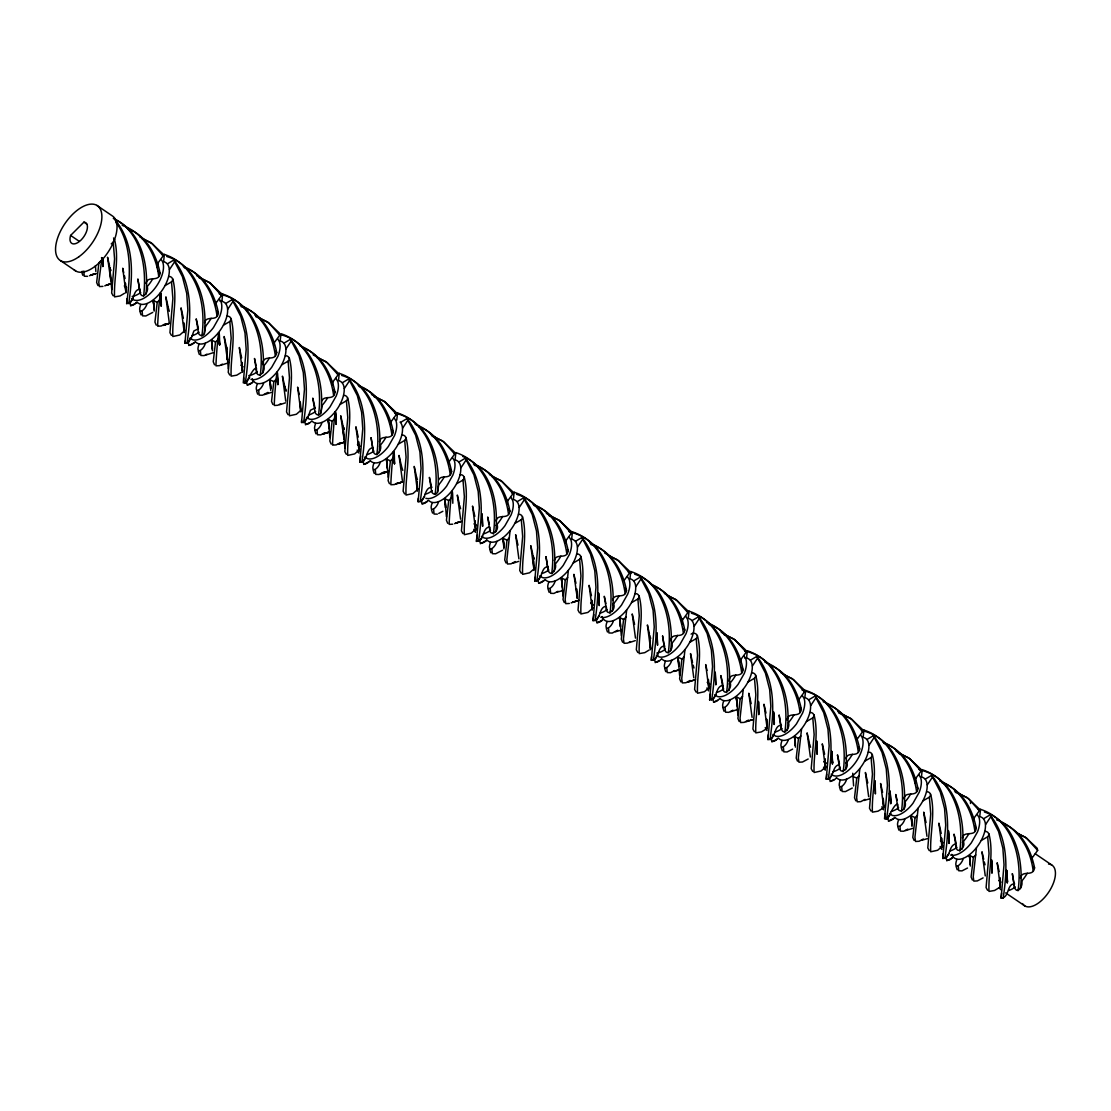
<?xml version="1.0" encoding="UTF-8"?>
<svg xmlns="http://www.w3.org/2000/svg" width="1111" height="1111" viewBox="0 0 1111 1111"><rect width="100%" height="100%" fill="white"/><g stroke="black" fill="none" stroke-linecap="round" stroke-linejoin="round"><path stroke-width="1.5" d="M184.954 341.16L184.954 343.216L187.009 343.202L191.675 337.091L193.883 330.967L198.425 328.717M301.553 420.43L301.553 422.486L303.595 422.472L308.261 416.375L310.469 410.237L315.01 407.987M970.514 803.475L970.514 801.42M140.139 293.151L137.903 279.222L140.139 293.151C142.916 300.401 149.055 291.249 147.263 286.721M262.46 363.561C268.82 370.991 255.252 382.198 256.46 368.255C251.6 366.866 243.434 394.766 243.726 377.865M373.324 451.691L371.088 437.762L373.324 451.691C376.101 458.94 382.24 449.802 380.448 445.261M497.048 524.531C500.033 532.405 487.701 537.877 489.993 527.211M548.223 570.596L545.973 556.667L548.223 570.596C551 577.845 557.139 568.707 555.333 564.166M613.633 603.815C616.522 610.592 605.564 617.438 606.564 607.731M664.809 649.879L662.573 635.95L664.809 649.879C667.586 657.129 673.724 647.977 671.933 643.45M728.83 680.64C735.26 687.362 721.706 699.652 723.178 685.751M781.408 729.149L779.158 715.22L781.408 729.149C784.185 736.399 790.324 727.247 788.532 722.719M846.818 762.354C849.707 769.131 838.749 775.978 839.749 766.284M905.118 801.989C907.326 810.877 896.202 815.377 897.73 804.253C892.855 802.85 884.703 830.75 884.995 813.863M963.418 841.624C966.306 848.401 955.335 855.248 956.349 845.554M1014.593 887.689L1012.357 873.76L1014.593 887.689C1017.37 894.938 1023.509 885.8 1021.717 881.259M146.027 294.026C148.791 266.459 142.291 231.699 114.489 219.242M198.175 327.578L196.203 318.857L198.438 332.786C198.911 335.647 203.049 337.133 204.327 333.661C207.715 304.136 198.744 265.946 166.747 256.488M262.627 373.296C266.654 341.924 255.155 302.22 220.52 294.346L222.686 294.054C255.961 305.011 264.571 344.507 260.196 375.49M315.107 408.306L312.788 398.127L315.038 412.056C315.496 414.931 319.635 416.403 320.926 412.931C324.731 382.198 314.121 342.924 280.319 334.578M379.212 452.566C382.601 423.041 373.643 384.85 341.646 375.407M431.693 487.576L429.388 477.397L431.623 491.326C432.096 494.201 436.234 495.687 437.512 492.201C441.539 460.829 430.054 421.125 395.405 413.25L395.113 413.598M495.812 531.836C498.686 503.852 491.701 468.05 462.759 456.454M554.111 571.471C557.486 541.946 548.528 503.755 516.532 494.312M612.397 611.106C616.438 579.734 604.939 540.043 570.304 532.155L572.457 531.877C605.745 542.835 614.355 582.317 609.967 613.3M670.697 650.74C673.891 621.785 665.67 584.261 634.631 574.179M728.997 690.375C732.385 660.864 723.414 622.66 691.417 613.216M787.296 730.024C791.324 698.652 779.825 658.948 745.189 651.074L744.884 651.421M845.596 769.659C849.623 738.287 838.125 698.583 803.489 690.709L805.642 690.417C838.93 701.374 847.54 740.87 843.152 771.853M903.882 809.294C907.687 778.561 897.091 739.287 863.289 730.941M962.182 848.929C966.209 817.557 954.724 777.853 920.075 769.979L922.241 769.687C955.529 780.644 964.14 820.14 959.751 851.123M1020.481 888.564C1023.675 859.595 1015.454 822.084 984.415 811.988M143.597 296.22C146.999 268.029 141.764 231.782 113.308 218.381M201.896 335.855C206.285 304.872 197.675 265.376 164.386 254.419L162.22 254.711M318.482 415.125C322.87 384.142 314.26 344.646 280.986 333.703L280.18 340.758M376.782 454.76C381.17 423.777 372.56 384.281 339.272 373.338L337.119 373.615M435.081 494.395C439.47 463.412 430.86 423.916 397.571 412.973L395.405 413.25M493.381 534.03C497.77 503.047 489.159 463.565 455.871 452.608L453.705 452.885M551.681 573.665C556.055 542.682 547.445 503.2 514.171 492.242L511.699 492.867M668.266 652.949C672.655 621.952 664.045 582.47 630.756 571.512L628.298 572.137M726.566 692.584C730.955 661.587 722.344 622.104 689.056 611.147L686.89 611.439M784.866 732.218C789.241 701.235 780.63 661.739 747.356 650.782L745.189 651.074M901.452 811.488C905.84 780.505 897.23 741.009 863.941 730.052L861.483 730.691M1018.051 890.758C1022.439 859.775 1013.829 820.279 980.541 809.322L978.374 809.613M140.208 289.388C132.237 288.693 135.042 303.65 126.654 303.581C130.195 276.306 132.903 246.198 116.197 222.381L116.002 222.797M184.954 343.216L187.87 309.913L186.704 293.29L182.44 276.708L173.816 260.043L167.483 263.807M243.253 382.851L246.17 349.548L245.003 332.925L240.74 316.343L232.116 299.678L225.783 303.442M301.553 422.486L304.47 389.183L303.303 372.56L299.04 355.978L290.415 339.313L284.083 343.077M373.393 447.941C365.422 447.247 368.227 462.19 359.839 462.12L362.755 428.818L361.603 412.195L357.339 395.613L348.715 378.948L342.382 382.712M431.61 487.271C423.402 487.771 426.61 501.589 418.139 501.755L421.055 468.453L419.902 451.83L415.625 435.248L407.001 418.583L400.668 422.347M489.284 526.947C481.757 528.294 484.715 541.196 476.438 541.39L479.355 508.088L478.188 491.465L473.925 474.883L465.301 458.218L458.968 461.982M548.292 566.846C540.307 566.152 543.126 581.109 534.738 581.039L537.655 547.723L536.488 531.1L532.225 514.518L523.6 497.853L517.268 501.63M605.884 606.217C598.357 607.564 601.301 620.466 593.038 620.674L595.954 587.358L594.788 570.735L590.524 554.167L581.9 537.502L575.567 541.265M664.878 646.116C656.907 645.422 659.712 660.378 651.324 660.309L654.24 626.993L653.087 610.37L648.81 593.802L640.186 577.137L633.867 580.9M722.83 685.348C714.901 686.459 718.025 699.68 709.623 699.944L712.54 666.628L711.373 650.018L707.11 633.437L698.486 616.772L692.153 620.535M781.477 725.386C773.492 724.691 776.311 739.648 767.923 739.579L770.84 706.263L769.673 689.653L765.41 673.072L756.785 656.407L750.453 660.17M839.43 764.618C831.5 765.729 834.611 778.95 826.223 779.214L829.139 745.912L827.973 729.288L823.709 712.707L815.085 696.041L808.752 699.805M884.509 818.849L887.425 785.546L886.272 768.923L881.995 752.341L873.385 735.676L867.052 739.44M956.015 843.888C948.1 845.013 951.21 858.234 942.808 858.484L945.725 825.181L944.572 808.558L940.295 791.976L931.671 775.311L925.338 779.075M1014.662 883.939C1006.691 883.231 1009.496 898.188 1001.108 898.119L1004.025 864.816L1002.858 848.193L998.595 831.611L989.97 814.946L983.638 818.71M101.934 257.988L98.782 282.277L99.393 286.569L102.92 286.374M160.512 293.887L161.137 306.233L160.401 293.318L161.289 305.497C161.262 269.709 157.373 323.648 157.693 326.203L161.22 326.009L165.497 323.745M218.7 332.953L219.589 345.132C219.561 309.358 215.673 363.283 215.992 365.838L219.52 365.644L222.367 364.144M277 372.588L277.875 384.767C277.861 348.993 273.959 402.918 274.292 405.473L277.819 405.279L280.666 403.779M335.286 412.223L336.175 424.402C336.161 388.628 332.258 442.553 332.578 445.108L336.105 444.928L340.397 442.664M393.586 451.858L394.474 464.037C394.447 428.263 390.558 482.188 390.878 484.743L394.405 484.563L397.266 483.049M452.816 503.255C452.635 467.912 448.9 522.42 449.177 524.378L452.705 524.198M510.074 530.836L506.852 559.736L507.477 564.013L511.004 563.832L515.282 561.569M568.36 570.471L565.152 599.371L565.763 603.662L569.304 603.467M626.66 610.106L623.452 639.006L624.063 643.297L627.59 643.102L630.451 641.589M684.959 649.741L681.737 678.64L682.362 682.932L685.89 682.737L690.167 680.474M743.259 689.375L740.037 718.275L740.662 722.567L744.189 722.372L748.467 720.109M801.545 729.01L798.337 757.91L798.948 762.202L802.489 762.007L808.197 758.994M859.845 768.645L856.637 797.545L857.248 801.836L860.775 801.642L865.066 799.378M918.144 808.28L914.936 837.18L915.547 841.471L919.075 841.277L923.352 839.013M976.444 847.915L973.222 876.815L973.847 881.106L977.374 880.912L983.082 877.898M128.709 303.567C132.945 275.5 134.612 243.726 115.516 220.409L115.211 220.492M187.009 343.202C191.245 315.135 192.911 283.361 173.816 260.043M245.295 382.837C249.544 354.77 251.211 322.995 232.116 299.678M303.595 422.472C307.844 394.419 309.497 362.63 290.415 339.313M361.894 462.107C366.13 434.054 367.797 402.265 348.715 378.948M420.194 501.741C424.43 473.689 426.096 441.914 407.001 418.583M478.494 541.376C482.73 513.324 484.396 481.549 465.301 458.218M536.78 581.011C541.029 552.959 542.696 521.184 523.6 497.853M595.079 620.66C599.329 592.594 600.982 560.819 581.9 537.502M653.379 660.295C657.615 632.228 659.281 600.454 640.186 577.137M711.679 699.93C715.915 671.863 717.581 640.089 698.486 616.772M769.965 739.565C774.214 711.498 775.881 679.724 756.785 656.407M828.264 779.2C832.514 751.133 834.167 719.359 815.085 696.041M886.564 818.835C890.8 790.768 892.466 758.994 873.385 735.676M944.864 858.47C949.1 830.403 950.766 798.628 931.671 775.311M1003.164 898.105C1007.399 870.038 1009.066 838.263 989.97 814.946M418.333 498.131L418.139 501.755M534.919 577.401L534.738 581.039M651.518 656.684L651.324 660.309M101.309 260.377L98.921 262.751L96.643 282.472L97.949 285.527M159.609 300.012L157.22 302.386L154.943 322.107L156.248 325.162M217.895 339.647L215.52 342.021L213.243 361.742L214.534 364.797M276.195 379.282L273.82 381.67L271.542 401.377L272.834 404.432M334.494 418.916L332.106 421.305L329.842 441.025L331.134 444.067M392.794 458.565L390.405 460.94L388.128 480.66L389.433 483.702M451.094 498.2L448.705 500.575L446.428 520.295L447.719 523.337M509.38 537.835L507.005 540.21L504.727 559.93L506.019 562.971M567.679 577.47L565.305 579.845L563.027 599.565L564.319 602.606M625.979 617.105L623.59 619.48L621.313 639.2L622.618 642.255M684.279 656.74L681.89 659.115L679.613 678.835L680.918 681.89M742.565 696.375L740.19 698.75L737.912 718.47L739.204 721.525M800.864 736.01L798.49 738.384L796.212 758.105L797.504 761.16M859.164 775.645L856.775 778.019L854.512 797.74L855.803 800.795M917.464 815.28L915.075 817.654L912.798 837.375L914.103 840.43M975.764 854.914L973.375 857.303L971.097 877.01L972.389 880.065M127.14 298.595L126.654 303.581M768.395 734.593L767.923 739.579M826.695 774.228L826.223 779.214M943.295 853.498L942.808 858.484M1001.594 893.133L1001.108 898.119M360.658 456.052L359.839 462.12M477.244 535.321L476.438 541.39M593.843 614.591L593.038 620.674M710.429 693.861L709.623 699.944M670.488 640.672C671.877 631.381 683.237 639.839 684.793 630.09C681.154 611.592 670.961 591.941 652.199 585.4M787.074 719.942C788.463 710.651 799.823 719.109 801.378 709.36C797.781 691.417 788.241 672.252 770.284 665.295M204.327 333.661L205.563 326.356M320.926 412.931L322.148 405.626M437.512 492.201L438.748 484.896M147.083 303.622C145.097 310.761 136.681 315.705 140.75 304.456M205.382 343.257C203.396 350.396 194.981 355.339 199.05 344.091M263.668 382.892C261.682 390.03 253.266 394.974 257.349 383.726M321.968 422.527C319.982 429.665 311.566 434.609 315.635 423.36M380.268 462.176C378.282 469.3 369.866 474.244 373.935 463.009M438.567 501.811C436.581 508.935 428.166 513.893 432.235 502.644M496.867 541.446C494.881 548.57 486.465 553.528 490.534 542.279M555.153 581.081C553.167 588.205 544.751 593.163 548.82 581.914M613.453 620.716C611.467 627.84 603.051 632.798 607.12 621.549M671.752 660.351C669.766 667.475 661.351 672.433 665.42 661.184M730.052 699.986C728.066 707.11 719.65 712.068 723.719 700.819M788.338 739.62C786.352 746.759 777.936 751.703 782.019 740.454M846.638 779.255C844.652 786.394 836.236 791.338 840.305 780.089M904.937 818.89C902.951 826.028 894.536 830.972 898.605 819.724M963.237 858.525C961.251 865.663 952.835 870.607 956.904 859.358M113.141 295.762L111.656 293.04L114.586 258.932L113.225 242.254L114.433 239.171L113.544 237.976M171.441 335.397L169.941 332.675L172.885 298.567L171.525 281.888C174.26 279.514 171.622 276.028 168.747 276.528M229.727 375.032L228.241 372.31L231.171 338.202L229.824 321.523C232.56 319.149 229.921 315.663 227.033 316.163M288.027 414.667L286.541 411.945L289.471 377.837L288.124 361.158C290.86 358.797 288.221 355.298 285.333 355.798M346.326 454.302L344.841 451.58L347.771 417.472L346.424 400.793C349.16 398.432 346.521 394.933 343.632 395.433M404.626 493.937L403.126 491.215L406.07 457.107L404.71 440.428C407.445 438.067 404.807 434.568 401.932 435.068M462.912 533.572L461.426 530.85L464.37 496.742L463.009 480.063C465.745 477.702 463.106 474.203 460.218 474.703M521.212 573.207L519.726 570.499L522.656 536.391L521.309 519.698C524.045 517.337 521.406 513.837 518.518 514.337M579.511 612.855L578.026 610.133L580.956 576.026L579.609 559.333C582.345 556.972 579.706 553.472 576.817 553.972M637.811 652.49L636.325 649.768L639.256 615.661L637.895 598.982C640.63 596.607 638.006 593.107 635.117 593.607M696.111 692.125L694.611 689.403L697.555 655.296L696.194 638.617C699.888 635.117 693.986 631.367 691.111 634.131M754.397 731.76L752.911 729.038L755.841 694.93L754.494 678.252C757.23 675.877 754.591 672.377 751.703 672.877M812.697 771.395L811.211 768.673L814.141 734.565L812.794 717.887C815.53 715.512 812.891 712.012 810.002 712.512M870.996 811.03L869.51 808.308L872.441 774.2L871.093 757.521C873.829 755.147 871.191 751.661 868.302 752.147M929.296 850.665L927.796 847.943L930.74 813.835L929.379 797.156C932.115 794.782 929.476 791.296 926.602 791.796M987.582 890.3L986.096 887.578L989.026 853.47L987.679 836.791C990.415 834.417 987.776 830.931 984.888 831.431M163.595 261.488L164.386 254.419M221.894 301.123L222.686 294.054M338.48 380.393L339.272 373.338M396.78 420.027L397.571 412.973M455.079 459.662L455.871 452.608M513.379 499.297L514.171 492.242M571.665 538.946L572.457 531.877M629.965 578.581L630.756 571.512M688.264 618.216L689.056 611.147M746.564 657.851L747.356 650.782M804.85 697.486L805.642 690.417M863.15 737.121L863.941 730.052M921.45 776.756L922.241 769.687M979.749 816.391L980.541 809.322M145.958 283.486C147.68 274.834 158.637 282.999 160.123 273.362C156.484 254.877 146.291 235.226 127.529 228.672M204.549 322.676C206.41 314.691 217.062 322.468 218.423 312.996C214.77 293.915 203.855 273.917 184.329 267.682M262.849 362.325C264.71 354.326 275.347 362.103 276.708 352.631C273.07 332.925 261.377 312.677 241.143 306.692M322.051 400.696C324.315 394.794 333.967 401.085 335.008 392.266C331.384 373.782 321.19 354.131 302.414 347.576M379.434 441.595C381.295 433.596 391.947 441.386 393.308 431.901C389.655 412.82 378.74 392.822 359.228 386.586M438.651 479.966C440.914 474.064 450.552 480.355 451.608 471.536C447.969 453.052 437.776 433.401 419.014 426.86M496.034 520.865C497.895 512.865 508.532 520.656 509.907 511.171C506.255 491.465 494.562 471.217 474.328 465.231M554.32 560.5C556.18 552.5 566.832 560.291 568.193 550.82C564.555 531.738 553.639 511.727 534.113 505.505M612.619 600.134C614.48 592.135 625.132 599.926 626.493 590.455C622.84 570.735 611.147 550.487 590.913 544.501M729.219 679.404C731.08 671.419 741.731 679.196 743.092 669.725C739.44 650.643 728.524 630.631 708.999 624.41M845.804 758.674C847.665 750.689 858.317 758.466 859.678 748.995C856.053 730.51 845.86 710.859 827.084 704.305M903.812 798.753C905.534 790.102 916.492 798.267 917.978 788.629C914.325 769.548 903.41 749.55 883.898 743.315M962.404 837.944C964.265 829.959 974.916 837.736 976.277 828.264C972.625 809.183 961.709 789.185 942.184 782.949M1020.412 878.023C1022.134 869.371 1033.091 877.537 1034.563 867.899C1030.939 849.415 1020.745 829.764 1001.983 823.209M174.496 262.015L169.469 269.584M232.796 301.65L227.769 309.219M291.082 341.285L286.055 348.868M349.382 380.92L344.354 388.503M407.681 420.569L402.654 428.138M465.981 460.204L460.954 467.773M524.281 499.839L519.254 507.408M582.567 539.474L577.539 547.043M640.866 579.109L635.839 586.677M699.166 618.744L694.139 626.312M757.466 658.379L752.439 665.947M815.752 698.014L810.724 705.582M874.051 737.648L869.024 745.217M932.351 777.283L927.324 784.852M990.651 816.918L985.624 824.487M142.097 238.671L150.943 242.629L162.72 253.683L163.192 255.863L157.845 263.196M198.925 277.639L209.243 282.277L221.02 293.318L221.492 295.498L216.145 302.831M255.738 316.607L267.543 321.912L279.319 332.967L279.778 335.133L274.431 342.466M316.982 357.575L325.842 361.547L337.619 372.602L338.077 374.768L332.731 382.101M373.81 396.544L384.142 401.182L395.905 412.237L396.377 414.403L391.03 421.736M432.11 436.179L442.428 440.817L454.205 451.871L454.677 454.038L449.33 461.371M491.881 476.48L500.728 480.452L512.504 491.506L512.976 493.673L507.616 501.005M548.695 515.448L559.027 520.087L570.804 531.141L571.262 533.322L565.916 540.64M609.953 556.417L617.327 559.722L629.104 570.776L629.562 572.957L624.215 580.289M666.767 595.385L675.613 599.357L687.39 610.411L687.862 612.592L682.515 619.924M723.594 634.367L733.913 638.992L745.689 650.046L746.161 652.226L740.815 659.559M784.838 675.321L792.212 678.627L803.989 689.681L804.447 691.861L799.101 699.194M838.708 712.97L850.512 718.262L862.289 729.316L862.747 731.496L857.4 738.829M898.48 753.272L908.812 757.896L920.575 768.951L921.047 771.131L915.7 778.464M955.293 792.24L967.098 797.545L978.874 808.586L979.346 810.766L974 818.099M1016.551 833.208L1025.397 837.18L1037.174 848.235L1037.646 850.401L1032.286 857.734M481.952 537.543C476.3 543.668 483.132 544.904 486.632 539.96M831.736 775.367C826.07 781.491 832.903 782.727 836.416 777.769M133.112 298.387C126.987 304.956 131.279 308.358 136.861 302.136M191.411 338.022C185.273 344.591 189.564 347.993 195.147 341.771M249.711 377.657C243.573 384.225 247.864 387.628 253.447 381.406M308.011 417.292C301.873 423.86 306.164 427.263 311.747 421.041M366.297 456.927C360.172 463.495 364.464 466.898 370.046 460.69M424.596 496.561C418.472 503.13 422.749 506.533 428.346 500.325M541.196 575.831C535.058 582.4 539.349 585.803 544.932 579.595M599.496 615.466C593.357 622.035 597.649 625.437 603.231 619.23M657.781 655.101C651.657 661.67 655.948 665.072 661.531 658.865M716.081 694.736C709.943 701.319 714.234 704.707 719.817 698.5M774.381 734.371C768.243 740.954 772.534 744.342 778.117 738.135M890.966 813.655C884.842 820.224 889.133 823.626 894.716 817.404M949.266 853.29C943.142 859.858 947.419 863.261 953.016 857.039M81.617 271.584L84.13 271.251M185.065 330.384L179.788 334.994L172.83 336.522C172.052 317.496 177.802 297.929 172.733 278.805M301.65 409.653L296.387 414.264L289.416 415.792C288.638 396.78 294.401 377.198 289.332 358.075M359.95 449.288L354.673 453.899L347.715 455.427C346.938 436.415 352.701 416.833 347.618 397.71M418.25 488.923L412.973 493.534L406.015 495.062C405.237 476.05 410.987 456.468 405.918 437.359M476.536 528.558L471.272 533.169L464.315 534.71C463.537 515.685 469.286 496.103 464.217 476.994M534.835 568.193L529.572 572.804L522.601 574.345C521.823 555.319 527.586 535.752 522.517 516.629M593.135 607.828L587.872 612.439L580.9 613.98C580.123 594.954 585.886 575.387 580.817 556.264M709.721 687.098L704.457 691.722L697.5 693.25C696.722 674.224 702.471 654.657 697.402 635.534M826.32 766.382L821.057 770.992L814.085 772.52C813.308 753.494 819.071 733.927 814.002 714.804M942.92 845.652L937.642 850.262L930.685 851.79C929.907 832.764 935.656 813.196 930.587 794.073M83.922 222.144A12.457 6.291 -55.8 0 1 86.144 232.505A12.457 6.291 -55.8 0 1 74.798 243.823A12.457 6.291 -55.8 0 1 70.604 235.435L83.922 222.144L86.755 224.075M124.543 293.262L120.127 295.929L114.53 296.887C113.753 277.861 119.502 258.294 114.433 239.171M241.143 372.532L236.726 375.199L231.13 376.157C230.352 357.145 236.101 337.563 231.032 318.44M649.213 649.991L644.797 652.643L639.2 653.615C638.422 634.589 644.172 615.022 639.103 595.899M765.812 729.26L761.396 731.913L755.799 732.885C755.022 713.859 760.771 694.292 755.702 675.169M882.398 808.53L877.996 811.197L872.385 812.155C871.607 793.129 877.371 773.562 872.288 754.438M998.997 887.8L994.581 890.466L988.984 891.425C988.207 872.413 993.956 852.831 988.887 833.708M113.225 242.254L111.239 243.837M171.525 281.888L165.206 285.527M229.824 321.523L223.505 325.162M288.124 361.158L281.805 364.797M346.424 400.793L340.105 404.446M404.71 440.428L398.391 444.081M463.009 480.063L456.69 483.716M521.309 519.698L514.99 523.35M579.609 559.333L573.29 562.985M637.895 598.982L631.59 602.62M696.194 638.617L689.875 642.255M754.494 678.252L748.175 681.89M812.794 717.887L806.475 721.525M871.093 757.521L864.775 761.16M929.379 797.156L923.06 800.795M987.679 836.791L981.36 840.43M152.735 312.413L145.86 315.968L142.569 315.857L142.125 311.233M206.91 354.187L204.16 355.603L200.869 355.492L200.424 350.868M267.945 392.391L262.46 395.238L259.169 395.127L258.71 390.516M324.87 432.735L320.76 434.873L317.468 434.762L317.01 430.151M384.545 471.661L379.045 474.508L375.754 474.411L375.31 469.786M438.72 513.435L442.845 511.296M502.505 550.223L495.645 553.778L492.354 553.681L491.895 549.056M558.055 591.288L553.945 593.427L550.653 593.316L550.195 588.691M617.73 630.215L612.244 633.062L608.939 632.951L608.495 628.326M674.655 670.558L670.53 672.697L667.239 672.586L666.794 667.961M732.954 710.193L728.83 712.332L725.539 712.22L725.094 707.596M792.615 749.12L787.13 751.966L783.838 751.855L783.38 747.231M852.29 788.046L845.429 791.601L842.138 791.49L841.68 786.866M907.84 829.098L903.715 831.236L900.424 831.125L899.979 826.501M967.514 868.024L962.015 870.871L958.724 870.76L958.279 866.136M130.529 305.9L137.125 302.567M188.828 345.535L194.106 342.868M247.114 385.17L252.391 382.503M305.414 424.819L309.372 422.805M363.714 464.454L368.991 461.773M422.013 504.088L427.291 501.408M480.299 543.723L486.91 540.377M538.599 583.358L543.876 580.678M596.899 622.993L602.176 620.313M655.198 662.628L659.156 660.628M713.498 702.263L717.456 700.263M771.784 741.898L777.061 739.232M830.084 781.533L834.042 779.533M888.383 821.168L893.661 818.501M946.683 860.803L951.96 858.136M104.781 285.833L111.031 283.68M163.081 325.467L169.33 323.315M221.367 365.102L228.699 362.755M279.666 404.737L285.499 402.821M337.966 444.372L344.216 442.234L339.341 443.761M396.266 484.007L402.515 481.868M454.566 523.642L460.815 521.503M512.851 563.277L518.684 561.361M571.151 602.912L578.97 600.232M629.451 642.547L635.284 640.63M687.751 682.182L695.555 679.515M746.037 721.817L752.3 719.678M89.449 275.709L95.518 273.695M206.035 354.978L213.201 352.715M264.335 394.613L271.487 392.35M322.634 434.248L328.703 432.235M380.92 473.883L388.517 471.37M730.705 711.707L737.871 709.443M905.59 830.611L912.756 828.348M110.989 283.666L106.156 285.208L112.1 283.486M169.275 323.301L164.442 324.843L168.914 323.551M402.46 481.841L397.627 483.396L402.099 482.091M460.759 521.476L455.927 523.031L461.884 521.295M577.359 600.745L572.526 602.301L578.47 600.565M95.477 273.653L90.824 275.042L96.601 273.445M328.662 432.207L324.009 433.596L329.786 431.998M386.961 471.842L382.309 473.23L388.086 471.633M680.001 669.558L673.794 671.405L679.571 669.808M689.112 681.571L695.069 679.835M747.411 721.206L753.369 719.47M864.011 800.475L869.955 798.753M922.297 840.11L928.254 838.388M219.186 293.804L221.02 293.318M568.971 531.627L570.804 531.141M557.194 592.135L562.971 590.538M615.494 631.77L621.271 630.173M802.156 690.167L803.989 689.681M918.741 769.437L920.575 768.951M87.561 276.333L84.269 276.222L83.825 271.598M437.345 514.143L434.054 514.046L433.609 509.421M157.22 302.386C149.832 298.567 154.707 301.65 154.082 309.608L153.415 300.289L154.137 311.149M215.52 342.021C208.132 338.202 213.006 341.285 212.382 349.243L211.715 339.924L212.437 350.784M273.82 381.67C266.418 377.837 271.306 380.92 270.681 388.878L270.001 379.559L270.737 390.419M332.106 421.305C324.718 417.472 329.606 420.555 328.981 428.513L328.3 419.194L329.828 437.526M390.405 460.94C383.017 457.107 387.906 460.204 387.267 468.148L386.6 458.829L388.128 477.161M448.705 500.575C441.317 496.742 446.191 499.839 445.567 507.783L444.9 498.464L446.414 516.796M507.005 540.21C499.603 536.377 504.491 539.474 503.866 547.417L503.186 538.099L503.922 548.959M565.305 579.845C557.903 576.012 562.791 579.109 562.166 587.052L561.486 577.748L563.013 596.065M623.59 619.48C616.202 615.661 621.091 618.744 620.452 626.687L619.785 617.383L621.313 635.7M681.89 659.115C674.502 655.296 679.376 658.379 678.752 666.322L678.085 657.018L679.613 675.335M740.19 698.75C732.802 694.93 737.676 698.014 737.051 705.957L736.385 696.653L737.898 714.984M798.49 738.384C791.088 734.565 795.976 737.648 795.351 745.592L794.671 736.287L795.407 747.134M856.775 778.019L853.637 776.881L852.706 773.256M915.075 817.654C907.687 813.835 912.575 816.918 911.937 824.876L911.27 815.557L912.006 826.417M973.375 857.303C965.987 853.47 970.861 856.553 970.236 864.511L969.57 855.192L970.292 866.052M628.59 571.804L631.617 572.984M122.196 225.339C143.819 232.907 156.109 254.627 158.734 276.458M183.343 266.473C203.702 274.167 214.298 295.595 217.034 316.093M240.212 305.358C261.224 312.969 272.653 334.564 275.32 355.728M299.928 345.757C320.287 353.437 330.897 374.865 333.619 395.363M358.228 385.392C378.587 393.072 389.197 414.5 391.919 434.998M415.097 424.277C436.109 431.873 447.539 453.469 450.219 474.633M473.397 463.912C494.409 471.508 505.838 493.117 508.505 514.268M533.113 504.297C553.472 511.99 564.082 533.405 566.804 553.903M589.997 543.182C611.008 550.792 622.424 572.387 625.104 593.538M651.143 584.317C670.794 592.135 680.64 613.314 683.404 633.173M706.582 622.452C727.594 630.062 739.023 651.657 741.704 672.808M764.882 662.087C785.894 669.697 797.323 691.292 799.989 712.443M823.182 701.721C844.193 709.332 855.609 730.927 858.289 752.078M882.898 742.106C903.257 749.8 913.867 771.228 916.589 791.726M939.767 780.991C960.779 788.602 972.208 810.197 974.889 831.361M996.636 819.876C1018.273 827.445 1030.564 849.165 1033.174 870.996M139.694 236.699L152.346 243.767L163.192 255.863M196.578 275.556L210.632 283.402L221.492 295.498M254.877 315.191L268.931 323.037L279.778 335.133M313.177 354.826L327.231 362.672L338.077 374.768M371.477 394.461L385.531 402.307L396.377 414.403M431.179 434.873L443.831 441.942L454.677 454.038M489.465 474.508L502.116 481.577L512.976 493.673M546.362 513.365L560.416 521.212L571.262 533.322M604.662 553L618.716 560.847L629.562 572.957M664.364 593.427L677.016 600.482L687.862 612.592M721.247 632.27L735.301 640.117L746.161 652.226M780.95 672.697L793.601 679.751L804.447 691.861M837.847 711.54L851.901 719.4L862.747 731.496M896.146 751.175L910.201 759.035L921.047 771.131M954.432 790.824L968.5 798.67L979.346 810.766M1015.551 832.028L1026.786 838.305L1037.646 850.401M189.898 338.105L192.689 339.772A24.498 12.374 -55.8 0 0 213.437 327.606L219.631 316.677A24.498 12.374 -55.8 0 0 221.158 302.164L219.381 299.178M306.497 417.375L309.275 419.041A24.511 12.374 -55.8 0 0 330.036 406.876L336.23 395.947A24.511 12.374 -55.8 0 0 337.744 381.434L335.966 378.448M364.797 457.024L367.574 458.676A24.498 12.374 -55.8 0 0 388.336 446.511L394.516 435.581A24.498 12.374 -55.8 0 0 396.044 421.069L394.266 418.097M481.382 536.294L484.16 537.946A24.498 12.374 -55.8 0 0 504.922 525.781L511.116 514.851A24.498 12.374 -55.8 0 0 512.629 500.339L510.866 497.367M539.682 575.929L542.46 577.581A24.498 12.374 -55.8 0 0 563.221 565.416L569.415 554.486A24.498 12.374 -55.8 0 0 570.929 539.974L569.151 537.002M656.282 655.198L659.059 656.851A24.498 12.374 -55.8 0 0 679.821 644.686L686.001 633.756A24.498 12.374 -55.8 0 0 687.528 619.258L685.751 616.272M714.567 694.833L717.359 696.486A24.511 12.374 -55.8 0 0 738.107 684.334L744.301 673.405A24.511 12.374 -55.8 0 0 745.828 658.892L744.051 655.907M772.867 734.468L775.645 736.121A24.511 12.374 -55.8 0 0 796.406 723.969L802.6 713.04A24.511 12.374 -55.8 0 0 804.114 698.527L802.336 695.542M889.467 813.738L892.244 815.391A24.511 12.374 -55.8 0 0 913.006 803.239L919.186 792.31A24.511 12.374 -55.8 0 0 920.713 777.797L918.936 774.811M96.893 205.41L112.044 215.715A33.08 16.707 -55.8 0 1 107.031 253.683A33.08 16.707 -55.8 0 1 73.979 269.612M1035.285 853.803L1051.742 864.997M70.604 235.435L79.089 241.212M1005.622 892.869L1024.828 905.923M60.55 260.654L75.701 270.959M158.012 270.723L160.123 273.362M998.72 880.481L1000.983 882.12M942.697 842.485L940.42 840.846L942.961 842.777M826.098 763.201L823.82 761.577L826.362 763.493M709.498 683.932L707.235 682.293L709.776 684.223M592.913 604.662L590.635 603.023L593.177 604.953M476.313 525.392L474.05 523.753L476.591 525.684M359.728 446.122L357.45 444.483L359.992 446.414M240.865 365.213L243.128 366.852M124.265 285.944L126.543 287.568M974.847 826.098L976.277 828.264M858.247 746.828L859.678 748.995M741.662 667.558L743.092 669.725M625.062 588.288L626.493 590.455M508.477 509.005L509.907 511.171M450.177 469.37L451.608 471.536M391.877 429.735L393.308 431.901M333.578 390.1L335.008 392.266M216.992 310.83L218.423 312.996M977.236 814.446L979.013 817.432A24.498 12.374 -55.8 0 1 977.486 831.945L971.292 842.874A24.498 12.374 -55.8 0 1 950.544 855.026M627.451 576.637L629.229 579.623A24.498 12.374 -55.8 0 1 627.701 594.121L621.521 605.064A24.498 12.374 -55.8 0 1 600.759 617.216M452.566 457.732L454.343 460.704A24.511 12.374 -55.8 0 1 452.816 475.216L446.622 486.146A24.511 12.374 -55.8 0 1 425.874 498.311M277.667 338.813L279.444 341.799A24.498 12.374 -55.8 0 1 277.931 356.312L271.737 367.241A24.498 12.374 -55.8 0 1 250.989 379.393M1033.827 866.511L1034.563 867.899M917.242 787.241L917.978 788.629M800.642 707.971L801.378 709.36M684.057 628.701L684.793 630.09M567.457 549.431L568.193 550.82M275.972 351.243L276.708 352.631M956.113 866.427L957.21 869.802M897.813 826.792L898.924 830.167M839.513 787.157L840.624 790.532M781.227 747.522L782.325 750.897M722.928 707.888L724.025 711.262M664.628 668.253L665.739 671.627M606.328 628.604L607.439 631.992M548.029 588.969L549.14 592.357M489.743 549.334L490.84 552.722M431.443 509.699L432.554 513.088M373.143 470.064L374.254 473.453M314.844 430.429L315.955 433.804M256.558 390.794L257.655 394.169M198.258 351.159L199.355 354.534M139.958 311.524L141.069 314.899M81.658 271.889L82.769 275.264M534.03 558.861L533.044 555.694L534.016 559.027M401.293 465.578L402.765 470.425M343.979 429.165L342.993 425.944L343.799 428.763M286.166 391.155L284.694 386.309L285.902 390.544M227.38 349.896L226.408 346.674L227.199 349.493M110.794 270.626L109.808 267.39L110.614 270.223M416.444 476.425L417.417 479.758M649.741 635.27L650.671 638.478M984.263 861.942L985.068 864.761M809.766 744.439L810.572 747.272M693.181 665.17L693.986 668.003M168.108 307.025L169.316 311.274M459.704 505.505L460.621 508.782M343.105 426.235L344.021 429.513M983.693 859.234L981.985 851.776L985.263 875.926M926.074 822.584L923.699 812.141L926.963 836.291M867.774 782.949L865.4 772.506L868.663 796.656M809.475 743.315L807.1 732.871L810.377 757.008M751.189 703.68L748.8 693.236L752.078 717.373M692.542 662.545L690.514 653.587L693.778 677.738M634.589 624.41L632.215 613.952L635.478 638.103M575.956 583.275L573.915 574.318L577.22 597.787M517.99 545.14L515.615 534.683L518.893 558.833M459.357 504.005L457.315 495.048L460.593 519.198M401.404 465.87L399.03 455.413L402.349 480.452M342.771 424.735L340.73 415.778L344.035 439.234L343.327 430.165L344.924 448.025M284.805 386.586L282.43 376.143L285.749 401.182M226.172 345.465L224.13 336.508L227.449 359.964L226.741 350.882L228.324 368.755M168.219 307.316L165.845 296.873L169.164 321.898M109.586 266.196L107.545 257.238L110.85 280.694L110.142 271.612L111.739 289.485M999.178 871.607L997.178 862.775L1000.317 886.647L999.831 877.593L1000.331 887.55M956.029 842.846L954.057 834.125L956.293 848.054M941.225 833.444L938.878 823.14L942.017 847.013L941.531 837.958L942.045 847.915M897.077 800.295L895.758 794.49L897.994 808.419M882.592 792.337L880.579 783.505L883.717 807.378L883.231 798.323L883.745 808.28M839.444 763.576L837.458 754.855L839.708 768.784M824.626 754.175L822.279 743.856L825.417 767.743L824.931 758.688L825.445 768.645M765.993 713.068L763.993 704.221L767.118 728.094L766.646 719.039L767.145 729.01M722.844 684.307L720.872 675.585L723.108 689.514M707.027 670.488L705.693 664.586L708.832 688.459L708.346 679.404L708.86 689.375M649.407 633.798L647.394 624.951L650.532 648.824L650.046 639.769L650.56 649.727M605.926 603.579L604.273 596.301L606.523 610.231M591.441 595.635L589.094 585.316L592.232 609.189L591.746 600.134L592.26 610.092M532.808 554.528L530.794 545.682L533.933 569.554L533.461 560.5L533.96 570.457M489.326 524.309L487.687 517.032L489.923 530.961M474.841 516.365L472.508 506.047L475.647 529.919L475.161 520.865L475.675 530.822M416.208 475.258L414.209 466.412L417.347 490.284L416.861 481.23L417.375 491.187M358.256 437.095L355.909 426.777L359.047 450.649L358.561 441.595L359.075 451.552M299.29 394.502L297.609 387.142L300.748 411.014L300.262 401.96L300.775 411.917M256.141 365.755L254.488 358.492L256.738 372.421M241.656 357.811L239.323 347.507L242.448 371.38L241.976 362.325L242.476 372.282M183.357 318.177L181.024 307.872L184.162 331.745L183.676 322.69L184.19 332.647M123.724 272.653L122.724 268.237L125.862 292.11L125.376 283.055L125.89 293.012M124.39 275.597L125.071 278.542M277.319 381.198L277.931 384.337L276.875 372.282M218.423 338.411L219.631 344.702L218.589 332.647M160.428 300.359L161.331 305.067L160.29 293.012M101.518 257.571L103.031 265.432L102.434 258.544L102.851 266.598L102.448 258.877M1005.941 872.51L1007.566 881.87L1006.622 870.149L1007.316 883.078L1006.802 871.08M948.197 836L949.266 842.235L948.336 830.514L949.03 843.443L948.502 831.445M889.355 793.24L889.897 796.365M890.439 799.489L890.98 802.6L890.036 790.879L890.73 803.808L890.203 791.81M831.597 756.73L832.681 762.965L831.736 751.244L832.431 764.16L831.903 752.175M772.756 713.97L773.298 717.095M773.839 720.206L774.381 723.33L773.437 711.609L774.131 724.525L773.603 712.54M95.852 271.501L95.435 265.654M393.475 451.552L394.516 463.606M335.175 411.917L336.216 423.971M852.873 775.603L853.623 785.908M102.365 258.058L102.99 265.862L102.434 258.238M577.109 596.274L576.526 588.705L577.178 598.468M715.151 671.974L715.845 684.89L715.317 672.891M656.934 632.659L657.545 645.255L657.018 633.256M598.648 593.024L599.246 605.62L598.718 593.621M482.049 513.754L482.646 526.35L482.132 514.351M991.762 860.844L991.97 873.204L991.734 859.942M875.162 781.575L875.385 793.934L875.149 780.672M816.877 741.94L817.085 754.3L816.849 741.023M758.577 702.305L758.785 714.665L758.549 701.388M863.691 737.482A24.511 12.374 -55.8 0 1 862.386 764.951A24.511 12.374 -55.8 0 1 837 778.075M860.636 735.176A24.511 12.374 -55.8 0 1 854.706 763.604A24.511 12.374 -55.8 0 1 831.167 774.103M980.277 816.752A24.511 12.374 -55.8 0 1 977.125 846.832A24.511 12.374 -55.8 0 1 951.808 854.359M973.833 817.571A24.511 12.374 -55.8 0 1 973.611 820.807M968.986 833.569A24.511 12.374 -55.8 0 1 962.418 842.541M956.918 847.443A24.511 12.374 -55.8 0 1 949.641 851.04M941.934 849.415A24.511 12.374 -55.8 0 1 940.156 846.429M915.533 777.936A24.511 12.374 -55.8 0 1 915.02 782.894M910.687 793.934A24.511 12.374 -55.8 0 1 905.173 801.739M898.618 807.808A24.511 12.374 -55.8 0 1 891.341 811.405M883.634 809.78A24.511 12.374 -55.8 0 1 881.856 806.794M921.991 777.117A24.511 12.374 -55.8 0 1 920.672 804.586A24.511 12.374 -55.8 0 1 895.285 817.71M740.648 659.031A24.511 12.374 -55.8 0 1 740.426 662.267M735.801 675.03A24.511 12.374 -55.8 0 1 729.233 684.001M723.733 688.903A24.511 12.374 -55.8 0 1 716.456 692.486M708.749 690.875A24.511 12.374 -55.8 0 1 706.971 687.89M688.792 618.577A24.511 12.374 -55.8 0 1 687.487 646.046A24.511 12.374 -55.8 0 1 662.1 659.156M798.934 698.666A24.511 12.374 -55.8 0 1 798.726 701.902M794.087 714.665A24.511 12.374 -55.8 0 1 788.574 722.469M782.033 728.538A24.511 12.374 -55.8 0 1 774.756 732.121M767.034 730.51A24.511 12.374 -55.8 0 1 765.257 727.524M805.392 697.847A24.511 12.374 -55.8 0 1 804.086 725.316A24.511 12.374 -55.8 0 1 778.7 738.426M852.387 754.3A24.511 12.374 -55.8 0 1 845.832 763.271M840.333 768.173A24.511 12.374 -55.8 0 1 833.042 771.756M825.334 770.145A24.511 12.374 -55.8 0 1 823.557 767.159M682.348 619.396A24.511 12.374 -55.8 0 1 681.821 624.34M677.502 635.395A24.511 12.374 -55.8 0 1 671.988 643.2M665.433 649.268A24.511 12.374 -55.8 0 1 656.823 653.101M744.773 657.906A24.511 12.374 -55.8 0 1 746.925 683.862A24.511 12.374 -55.8 0 1 720.4 698.791M630.506 578.942A24.511 12.374 -55.8 0 1 627.354 609.022A24.511 12.374 -55.8 0 1 602.037 616.549M513.907 499.672A24.511 12.374 -55.8 0 1 512.602 527.128A24.511 12.374 -55.8 0 1 487.215 540.252M449.163 460.857A24.511 12.374 -55.8 0 1 448.941 464.079M444.317 476.841A24.511 12.374 -55.8 0 1 438.803 484.646M432.248 490.715A24.511 12.374 -55.8 0 1 424.971 494.312M619.202 595.746A24.511 12.374 -55.8 0 1 612.633 604.731M607.134 609.62A24.511 12.374 -55.8 0 1 599.857 613.216M572.207 539.307A24.511 12.374 -55.8 0 1 570.901 566.763A24.511 12.374 -55.8 0 1 545.515 579.886M565.749 540.127A24.511 12.374 -55.8 0 1 565.541 543.348M560.902 556.111A24.511 12.374 -55.8 0 1 555.389 563.916M548.848 569.985A24.511 12.374 -55.8 0 1 541.557 573.582M455.607 460.037A24.511 12.374 -55.8 0 1 454.302 487.493A24.511 12.374 -55.8 0 1 428.915 500.617M507.449 500.492A24.511 12.374 -55.8 0 1 507.241 503.714M502.603 516.476A24.511 12.374 -55.8 0 1 496.048 525.447M490.548 530.35A24.511 12.374 -55.8 0 1 483.271 533.947M475.55 532.322A24.511 12.374 -55.8 0 1 473.786 529.35M400.099 422.055A24.511 12.374 -55.8 0 1 394.155 450.483A24.511 12.374 -55.8 0 1 370.616 460.982M332.564 381.573A24.511 12.374 -55.8 0 1 332.356 384.809M327.717 397.571A24.511 12.374 -55.8 0 1 322.204 405.376M315.663 411.445A24.511 12.374 -55.8 0 1 308.372 415.042M339.022 380.767A24.511 12.374 -55.8 0 1 337.716 408.223A24.511 12.374 -55.8 0 1 312.33 421.347M390.864 421.208A24.511 12.374 -55.8 0 1 390.641 424.444M386.017 437.206A24.511 12.374 -55.8 0 1 379.448 446.178M373.949 451.08A24.511 12.374 -55.8 0 1 366.672 454.677M358.964 453.052A24.511 12.374 -55.8 0 1 357.186 450.066M280.722 341.133A24.511 12.374 -55.8 0 1 277.569 371.199A24.511 12.374 -55.8 0 1 252.253 378.726M274.264 341.938A24.511 12.374 -55.8 0 1 274.056 345.174M269.417 357.936A24.511 12.374 -55.8 0 1 263.904 365.741M257.363 371.81A24.511 12.374 -55.8 0 1 248.739 375.657M220.103 301.178A24.511 12.374 -55.8 0 1 222.256 327.148A24.511 12.374 -55.8 0 1 195.73 342.077M164.122 261.849A24.511 12.374 -55.8 0 1 162.817 289.318A24.511 12.374 -55.8 0 1 137.431 302.442M161.081 259.543A24.511 12.374 -55.8 0 1 155.151 287.971A24.511 12.374 -55.8 0 1 131.612 298.47M1048.534 864.052A24.511 12.374 -55.8 0 1 1048.937 891.8A24.511 12.374 -55.8 0 1 1022.523 903.59M1032.133 857.234A24.511 12.374 -55.8 0 1 1031.619 862.178M1027.286 873.218A24.511 12.374 -55.8 0 1 1021.773 881.023M1015.218 887.092A24.511 12.374 -55.8 0 1 1008.635 890.494M1001.511 890.078A24.511 12.374 -55.8 0 1 999.206 887.731M215.978 302.303A24.511 12.374 -55.8 0 1 215.756 305.539M211.132 318.301A24.511 12.374 -55.8 0 1 204.563 327.273M199.063 332.175A24.511 12.374 -55.8 0 1 191.786 335.772M157.679 262.668A24.511 12.374 -55.8 0 1 157.151 267.626M152.832 278.667A24.511 12.374 -55.8 0 1 147.319 286.471M140.764 292.54A24.511 12.374 -55.8 0 1 132.153 296.387M79.062 256.641A33.08 16.707 -55.8 0 0 98.615 206.757A33.08 16.707 -55.8 0 0 58.48 235.699A33.08 16.707 -55.8 0 0 79.062 256.641"/></g></svg>
